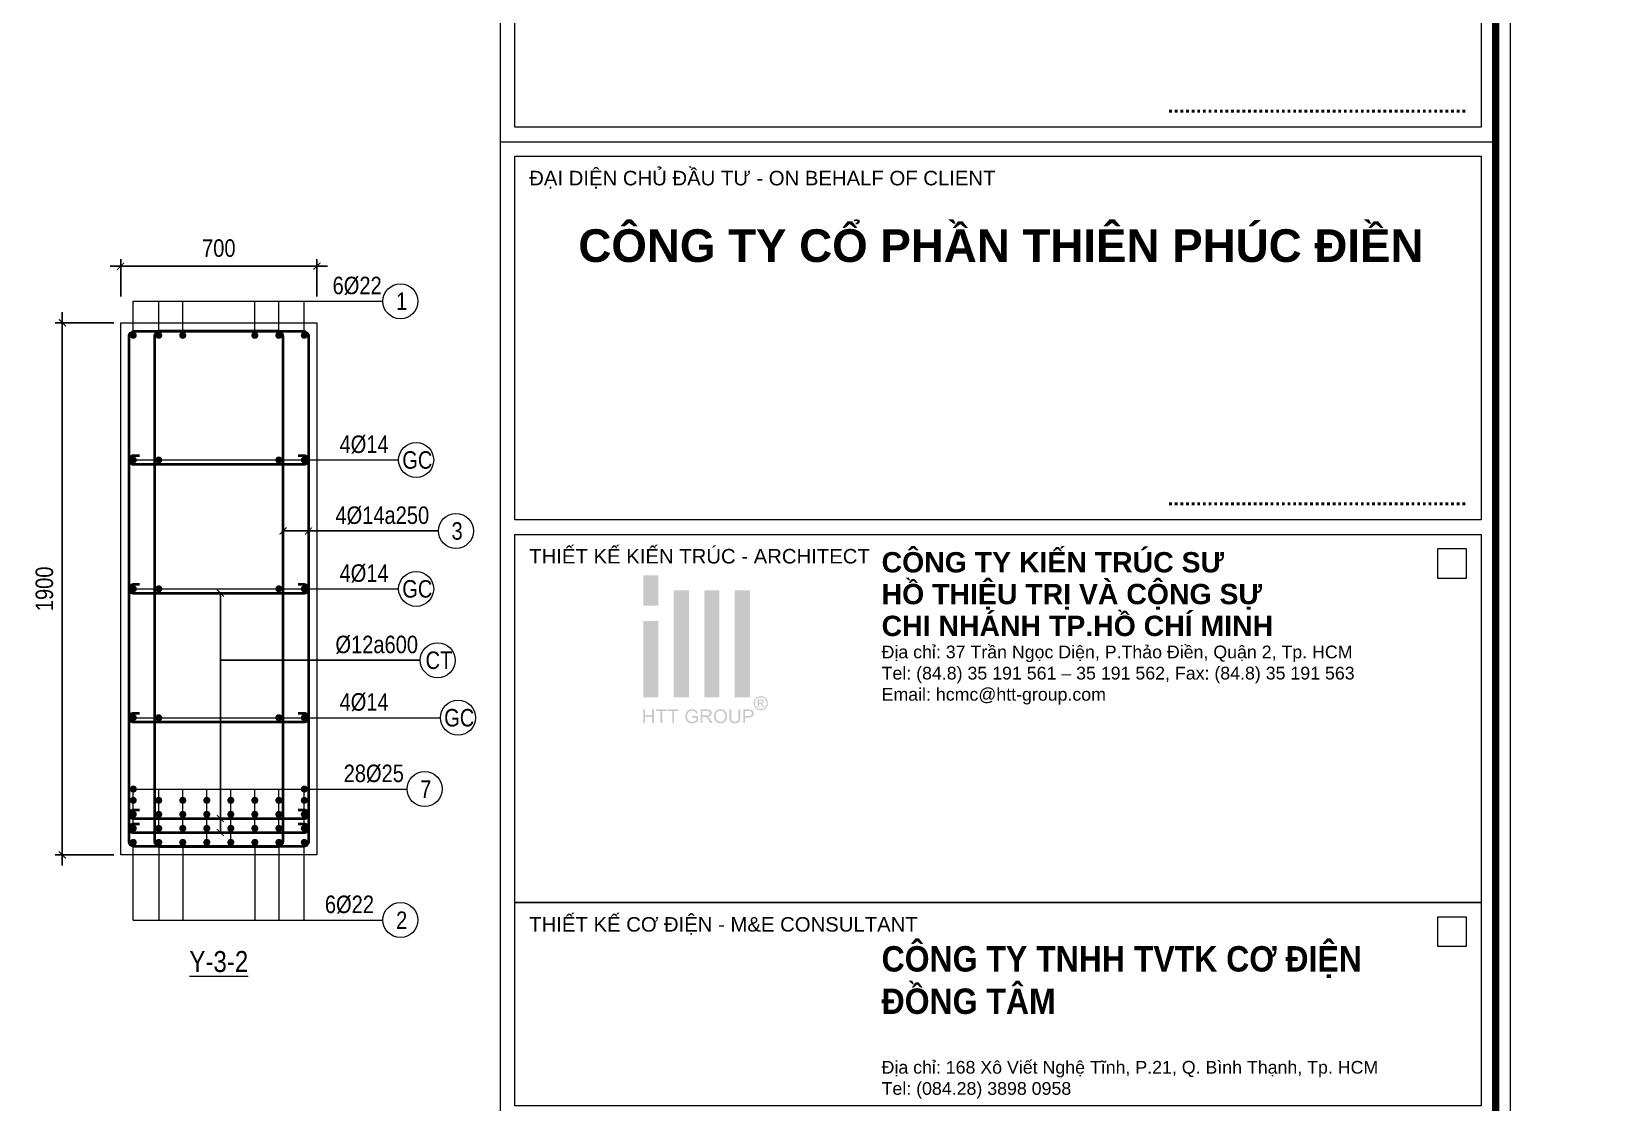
# Model space of a CAD drawing. Header units: millimetres. Extents: x 3014920 to 3563667, y -1638653 to -1356471.
# Drawn here: x 3056541 to 3062204, y -1613545 to -1609723 of the extents above; entities that cross this region are included whole.
import ezdxf
from ezdxf.enums import TextEntityAlignment as Align
from ezdxf.xclip import XClip

# ---------------------------------------------------------------- set-up
doc = ezdxf.new("R2010")
doc.units = ezdxf.units.MM
doc.header["$MEASUREMENT"] = 0
doc.header["$XCLIPFRAME"] = 0
doc.header["$PDMODE"] = 2
doc.linetypes.add('HIDDEN', pattern=[0.375, 0.25, -0.125])
doc.layers.get('0').update_dxf_attribs({"lineweight": 9})
doc.layers.get('Defpoints').update_dxf_attribs({"color": 10, "lineweight": 0})
for name, color, linetype, lineweight in [('CDAI', 21, 'Continuous', 40), ('CTHEP', 50, 'Continuous', 50), ('DBAO', 90, 'Continuous', 13), ('DGIONG', 130, 'Continuous', 13), ('DMo', 9, 'HIDDEN', 9), ('KTH', 154, 'Continuous', 9), ('Net khuat', 8, 'HIDDEN', 13), ('TEXT', 7, 'Continuous', 15)]:
    doc.layers.add(name, color=color, linetype=linetype, lineweight=lineweight)
doc.styles.add('CHG_XX_Khung ten$0$A1 BORDER$0$ARIAL', font='arial.ttf')
doc.styles.add('CHG_XX_Khung ten$0$A1 BORDER$0$Arial - Bold', font='arialbd.ttf', dxfattribs={"height": 2.5})
doc.styles.add('CHG_XX_Khung ten$0$A1 BORDER$0$Title Block DD$0$ARIAL', font='arial.ttf')
doc.styles.add('CHG_XX_Khung ten$0$A1 BORDER$0$Title Block DD$0$Arial - Bold', font='arialbd.ttf', dxfattribs={"height": 2.5})
doc.styles.add('Star-HelCon', font='VHELVCN_0.TTF')
doc.styles.add('TTP-HelCon', font='VHELVCN_0.TTF')
doc.dimstyles.new('TTP-25', dxfattribs={"dimscale": 25, "dimtxt": 2.5, "dimasz": 1, "dimexe": 1, "dimexo": 1, "dimgap": 0.09, "dimtad": 0, "dimdec": 4, "dimrnd": 1, "dimzin": 9, "dimdsep": 46, "dimtxsty": 'TTP-HelCon', "dimblk": 'ARCHTICK', "dimcen": 0.09, "dimdle": 1.5, "dimclrd": 256, "dimclre": 256, "dimclrt": 7, "dimadec": 0, "dimazin": 0, "dimtfac": 1, "dimtdec": 4, "dimtmove": 0, "dimatfit": 3, "dimldrblk": 'ARCHTICK', "dimfxl": 1, "dimtvp": 1, "dimtolj": 1, "dimtzin": 0, "dimarcsym": 0})

# ---------------------------------------------------------------- blocks, each defined once
blk = doc.blocks.new('_ArchTick')
at = {"color": 0, "linetype": 'ByBlock', "const_width": 0.15}
blk.add_lwpolyline([(-0.5, -0.5), (0.5, 0.5)], dxfattribs=at)
blk = doc.blocks.new('*D426')
at = {"layer": 'Defpoints', "color": 0, "transparency": 16777216}
for p in [(13775, -1600), (16025, -1600), (16025, -1901)]:
    blk.add_point(p, dxfattribs=at)
at = {"layer": 'KTH', "lineweight": -2, "transparency": 16777216}
for p, q in [((13775, -1625), (13775, -1926)), ((16025, -1625), (16025, -1926)), ((13737.5, -1901), (16062.5, -1901))]:
    blk.add_line(p, q, dxfattribs=at)
at = {"layer": 'KTH', "lineweight": -2, "transparency": 16777216, "xscale": 25, "yscale": 25, "zscale": 25, "rotation": 180}
blk.add_blockref('_ArchTick', (13775, -1901), dxfattribs=at)
at = {"layer": 'KTH', "lineweight": -2, "transparency": 16777216, "xscale": 25, "yscale": 25, "zscale": 25}
blk.add_blockref('_ArchTick', (16025, -1901), dxfattribs=at)
at = {"layer": 'KTH', "color": 7, "transparency": 16777216, "insert": (14900, -1837.2), "char_height": 62.5, "attachment_point": 5, "style": 'TTP-HelCon'}
blk.add_mtext('\\A1;2250', dxfattribs=at)
blk = doc.blocks.new('*D445')
at = {"layer": 'Defpoints', "color": 0, "transparency": 16777216}
for p in [(13775, -550), (15625, -550), (15625, -747.1)]:
    blk.add_point(p, dxfattribs=at)
at = {"layer": 'KTH', "lineweight": -2, "transparency": 16777216}
for p, q in [((13775, -575), (13775, -772.1)), ((15625, -575), (15625, -772.1)), ((13737.5, -747.1), (15662.5, -747.1))]:
    blk.add_line(p, q, dxfattribs=at)
at = {"layer": 'KTH', "lineweight": -2, "transparency": 16777216, "xscale": 25, "yscale": 25, "zscale": 25, "rotation": 180}
blk.add_blockref('_ArchTick', (13775, -747.1), dxfattribs=at)
at = {"layer": 'KTH', "lineweight": -2, "transparency": 16777216, "xscale": 25, "yscale": 25, "zscale": 25}
blk.add_blockref('_ArchTick', (15625, -747.1), dxfattribs=at)
at = {"layer": 'KTH', "color": 7, "transparency": 16777216, "insert": (14700, -677.2), "char_height": 62.5, "attachment_point": 5, "style": 'TTP-HelCon'}
blk.add_mtext('\\A1;6Þ14a250-3', dxfattribs=at)
blk = doc.blocks.new('*D449')
at = {"layer": 'Defpoints', "color": 0, "transparency": 16777216}
for p in [(14775, 574), (14775, 300), (16025, 300)]:
    blk.add_point(p, dxfattribs=at)
at = {"layer": 'KTH', "lineweight": -2, "transparency": 16777216}
for p, q in [((16062.5, 574), (14737.5, 574)), ((14775, 325), (14775, 599)), ((16025, 325), (16025, 599))]:
    blk.add_line(p, q, dxfattribs=at)
at = {"layer": 'KTH', "lineweight": -2, "transparency": 16777216, "xscale": 25, "yscale": 25, "zscale": 25, "rotation": 180}
blk.add_blockref('_ArchTick', (14775, 574), dxfattribs=at)
at = {"layer": 'KTH', "lineweight": -2, "transparency": 16777216, "xscale": 25, "yscale": 25, "zscale": 25}
blk.add_blockref('_ArchTick', (16025, 574), dxfattribs=at)
at = {"layer": 'KTH', "color": 7, "transparency": 16777216, "insert": (15400, 637.8), "char_height": 62.5, "attachment_point": 5, "style": 'TTP-HelCon'}
blk.add_mtext('\\A1;1250', dxfattribs=at)
blk = doc.blocks.new('*D459')
at = {"layer": 'Defpoints', "color": 0, "transparency": 16777216}
for p in [(8675, -1901), (18075, -1901), (8675, -2101)]:
    blk.add_point(p, dxfattribs=at)
at = {"layer": 'KTH', "lineweight": -2, "transparency": 16777216}
for p, q in [((8675, -1926), (8675, -2126)), ((18075, -1926), (18075, -2126)), ((18112.5, -2101), (8637.5, -2101))]:
    blk.add_line(p, q, dxfattribs=at)
at = {"layer": 'KTH', "lineweight": -2, "transparency": 16777216, "xscale": 25, "yscale": 25, "zscale": 25, "rotation": 180}
blk.add_blockref('_ArchTick', (8675, -2101), dxfattribs=at)
at = {"layer": 'KTH', "lineweight": -2, "transparency": 16777216, "xscale": 25, "yscale": 25, "zscale": 25}
blk.add_blockref('_ArchTick', (18075, -2101), dxfattribs=at)
at = {"layer": 'KTH', "color": 7, "transparency": 16777216, "insert": (13375, -2037.2), "char_height": 62.5, "attachment_point": 5, "style": 'TTP-HelCon'}
blk.add_mtext('\\A1;9400', dxfattribs=at)
blk = doc.blocks.new('*D2477')
at = {"layer": 'Defpoints', "color": 0, "transparency": 16777216}
for p in [(22799.9, -2220.4), (11649.9, -2440.3), (22799.9, -2721.4)]:
    blk.add_point(p, dxfattribs=at)
at = {"layer": 'KTH', "lineweight": -2, "transparency": 16777216}
for p, q in [((22799.9, -2245.4), (22799.9, -2746.4)), ((11649.9, -2465.3), (11649.9, -2746.4)), ((11612.4, -2721.4), (22837.4, -2721.4))]:
    blk.add_line(p, q, dxfattribs=at)
at = {"layer": 'KTH', "lineweight": -2, "transparency": 16777216, "xscale": 25, "yscale": 25, "zscale": 25, "rotation": 180}
blk.add_blockref('_ArchTick', (11649.9, -2721.4), dxfattribs=at)
at = {"layer": 'KTH', "lineweight": -2, "transparency": 16777216, "xscale": 25, "yscale": 25, "zscale": 25}
blk.add_blockref('_ArchTick', (22799.9, -2721.4), dxfattribs=at)
at = {"layer": 'KTH', "color": 7, "transparency": 16777216, "insert": (17224.9, -2657.6), "char_height": 62.5, "attachment_point": 5, "style": 'TTP-HelCon'}
blk.add_mtext('\\A1;11150', dxfattribs=at)
blk = doc.blocks.new('*D389')
at = {"layer": 'Defpoints', "color": 0, "ltscale": 500, "transparency": 16777216}
for p in [(3056857.9, -1610762.2), (3056649.7, -1612662.2), (3056857.9, -1612662.2)]:
    blk.add_point(p, dxfattribs=at)
at = {"layer": 'KTH', "lineweight": -2, "ltscale": 500, "transparency": 16777216}
for p, q in [((3056649.7, -1610724.7), (3056649.7, -1612699.7)), ((3056832.9, -1610762.2), (3056624.7, -1610762.2)), ((3056832.9, -1612662.2), (3056624.7, -1612662.2))]:
    blk.add_line(p, q, dxfattribs=at)
at = {"layer": 'KTH', "lineweight": -2, "ltscale": 500, "transparency": 16777216, "xscale": 25, "yscale": 25, "zscale": 25}
for p, rotation in [((3056649.7, -1610762.2), 90), ((3056649.7, -1612662.2), 270)]:
    blk.add_blockref('_ArchTick', p, dxfattribs=dict(at, rotation=rotation))
at = {"layer": 'KTH', "color": 7, "ltscale": 500, "transparency": 16777216, "insert": (3056585.9, -1611712.2), "char_height": 62.5, "attachment_point": 5, "rotation": 90, "style": 'TTP-HelCon'}
blk.add_mtext('\\A1;1900', dxfattribs=at)
blk = doc.blocks.new('*D390')
at = {"layer": 'Defpoints', "color": 0, "ltscale": 500, "transparency": 16777216}
for p in [(3056857.9, -1610560), (3056857.9, -1610693.2), (3057557.9, -1610693.2)]:
    blk.add_point(p, dxfattribs=at)
at = {"layer": 'KTH', "lineweight": -2, "ltscale": 500, "transparency": 16777216}
for p, q in [((3057595.4, -1610560), (3056820.4, -1610560)), ((3056857.9, -1610668.2), (3056857.9, -1610535)), ((3057557.9, -1610668.2), (3057557.9, -1610535))]:
    blk.add_line(p, q, dxfattribs=at)
at = {"layer": 'KTH', "lineweight": -2, "ltscale": 500, "transparency": 16777216, "xscale": 25, "yscale": 25, "zscale": 25, "rotation": 180}
blk.add_blockref('_ArchTick', (3056857.9, -1610560), dxfattribs=at)
at = {"layer": 'KTH', "lineweight": -2, "ltscale": 500, "transparency": 16777216, "xscale": 25, "yscale": 25, "zscale": 25}
blk.add_blockref('_ArchTick', (3057557.9, -1610560), dxfattribs=at)
at = {"layer": 'KTH', "color": 7, "ltscale": 500, "transparency": 16777216, "insert": (3057207.9, -1610496.2), "char_height": 62.5, "attachment_point": 5, "style": 'TTP-HelCon'}
blk.add_mtext('\\A1;700', dxfattribs=at)
blk = doc.blocks.new('CHG_XX_Khung ten$0$A1 BORDER$0$HTT-Logo')
at = {"true_color": 0x134fb3}
h = blk.add_hatch(color=154, dxfattribs=at)
h.paths.add_polyline_path([(3, 29.1), (0, 29.1), (0, 23.1), (3, 23.1)])
h.paths.add_polyline_path([(3, 20.1), (0, 20.1), (0, 5.1), (3, 5.1)])
h.paths.add_polyline_path([(9, 26.1), (6, 26.1), (6, 5.1), (9, 5.1)])
h.paths.add_polyline_path([(15, 26.1), (12, 26.1), (12, 5.1), (15, 5.1)])
h.paths.add_polyline_path([(21, 26.1), (18, 26.1), (18, 5.1), (21, 5.1)])
h.paths.add_polyline_path([(2.12, 2.7), (1.76, 2.7), (1.76, 1.59), (0.36, 1.59), (0.36, 2.7), (0, 2.7), (0, 0), (0.36, 0), (0.36, 1.27), (1.76, 1.27), (1.76, 0), (2.12, 0)])
h.paths.add_polyline_path([(4.65, 2.7), (2.51, 2.7), (2.51, 2.38), (3.4, 2.38), (3.4, 0), (3.76, 0), (3.76, 2.38), (4.65, 2.38)])
h.paths.add_polyline_path([(6.95, 2.7), (4.81, 2.7), (4.81, 2.38), (5.7, 2.38), (5.7, 0), (6.06, 0), (6.06, 2.38), (6.95, 2.38)])
h.paths.add_polyline_path([(8.64, 1.36), (8.64, 1.41), (8.66, 1.58), (8.69, 1.75), (8.75, 1.9), (8.81, 2.03), (8.92, 2.17), (9.05, 2.28), (9.2, 2.37), (9.29, 2.39), (9.45, 2.43), (9.65, 2.44), (9.84, 2.42), (10, 2.37), (10.14, 2.29), (10.26, 2.18), (10.34, 2.03), (10.41, 1.86), (10.73, 1.95), (10.68, 2.11), (10.61, 2.26), (10.53, 2.39), (10.45, 2.47), (10.31, 2.57), (10.16, 2.65), (10.13, 2.66), (9.97, 2.71), (9.8, 2.74), (9.63, 2.75), (9.55, 2.74), (9.38, 2.73), (9.21, 2.7), (9.06, 2.65), (8.91, 2.58), (8.88, 2.56), (8.75, 2.47), (8.63, 2.36), (8.53, 2.23), (8.44, 2.07), (8.41, 1.99), (8.35, 1.84), (8.31, 1.68), (8.28, 1.51), (8.27, 1.34), (8.28, 1.26), (8.29, 1.09), (8.32, 0.92), (8.38, 0.77), (8.44, 0.62), (8.46, 0.58), (8.55, 0.44), (8.66, 0.32), (8.79, 0.21), (8.93, 0.12), (9, 0.09), (9.15, 0.03), (9.31, -0.01), (9.48, -0.04), (9.65, -0.05), (9.73, -0.04), (9.9, -0.03), (10.07, 0.01), (10.23, 0.06), (10.34, 0.11), (10.48, 0.18), (10.63, 0.27), (10.77, 0.38), (10.77, 1.38), (9.63, 1.38), (9.63, 1.06), (10.42, 1.06), (10.42, 0.56), (10.39, 0.53), (10.26, 0.45), (10.09, 0.37), (9.96, 0.32), (9.8, 0.29), (9.63, 0.28), (9.62, 0.28), (9.45, 0.29), (9.28, 0.33), (9.12, 0.4), (8.97, 0.49), (8.86, 0.61), (8.77, 0.75), (8.73, 0.85), (8.68, 1), (8.65, 1.17)])
h.paths.add_polyline_path([(13.16, 1.39), (13.28, 1.48), (13.3, 1.51), (13.39, 1.64), (13.44, 1.79), (13.46, 1.96), (13.46, 2.06), (13.42, 2.22), (13.35, 2.37), (13.31, 2.43), (13.19, 2.55), (13.05, 2.63), (13.01, 2.64), (12.87, 2.67), (12.7, 2.69), (12.5, 2.7), (11.3, 2.7), (11.3, 0), (11.66, 0), (11.66, 1.2), (12.07, 1.2), (12.11, 1.2), (12.28, 1.19), (12.44, 1.11), (12.49, 1.07), (12.62, 0.93), (12.67, 0.86), (12.77, 0.73), (12.88, 0.56), (13.23, 0), (13.68, 0), (13.21, 0.73), (13.13, 0.85), (13.03, 0.98), (12.92, 1.09), (12.86, 1.14), (12.7, 1.23), (12.86, 1.26), (13.03, 1.31)])
h.paths.add_polyline_path([(11.66, 1.51), (11.66, 2.4), (12.51, 2.4), (12.67, 2.39), (12.83, 2.35), (12.97, 2.27), (13.06, 2.13), (13.09, 1.96), (13.08, 1.87), (13.02, 1.72), (12.96, 1.64), (12.8, 1.55), (12.62, 1.52), (12.43, 1.51)], flags=16)
h.paths.add_polyline_path([(16.49, 1.43), (16.48, 1.6), (16.44, 1.77), (16.4, 1.92), (16.34, 2.07), (16.33, 2.09), (16.24, 2.23), (16.14, 2.36), (16.02, 2.47), (15.88, 2.57), (15.85, 2.59), (15.7, 2.66), (15.54, 2.71), (15.38, 2.74), (15.2, 2.75), (15.15, 2.75), (14.98, 2.73), (14.82, 2.7), (14.66, 2.64), (14.52, 2.57), (14.39, 2.48), (14.27, 2.37), (14.18, 2.26), (14.1, 2.14), (14.03, 2), (13.98, 1.84), (13.94, 1.68), (13.92, 1.5), (13.91, 1.31), (13.91, 1.29), (13.92, 1.12), (13.95, 0.96), (14, 0.8), (14.07, 0.64), (14.07, 0.62), (14.16, 0.48), (14.26, 0.35), (14.38, 0.23), (14.52, 0.14), (14.56, 0.12), (14.71, 0.04), (14.86, -0.01), (15.03, -0.04), (15.2, -0.05), (15.21, -0.05), (15.38, -0.03), (15.55, 0), (15.7, 0.05), (15.86, 0.12), (15.87, 0.13), (16.01, 0.22), (16.13, 0.33), (16.24, 0.46), (16.33, 0.61), (16.36, 0.69), (16.42, 0.84), (16.46, 1), (16.48, 1.17), (16.49, 1.35)])
h.paths.add_polyline_path([(14.28, 1.45), (14.3, 1.64), (14.34, 1.81), (14.4, 1.95), (14.47, 2.08), (14.57, 2.2), (14.73, 2.32), (14.88, 2.38), (15.04, 2.43), (15.21, 2.44), (15.38, 2.42), (15.54, 2.38), (15.69, 2.31), (15.82, 2.2), (15.93, 2.07), (16.01, 1.93), (16.04, 1.85), (16.09, 1.7), (16.12, 1.53), (16.12, 1.32), (16.11, 1.12), (16.08, 0.95), (16.03, 0.79), (15.96, 0.66), (15.86, 0.54), (15.8, 0.48), (15.67, 0.38), (15.53, 0.32), (15.37, 0.27), (15.2, 0.26), (15.12, 0.26), (14.95, 0.29), (14.8, 0.35), (14.67, 0.43), (14.54, 0.54), (14.45, 0.66), (14.37, 0.8), (14.32, 0.95), (14.29, 1.12), (14.28, 1.31)], flags=16)
h.paths.add_polyline_path([(17.31, 2.7), (16.96, 2.7), (16.96, 1.12), (16.96, 0.93), (16.98, 0.75), (17.02, 0.6), (17.06, 0.46), (17.07, 0.44), (17.15, 0.3), (17.27, 0.18), (17.4, 0.08), (17.51, 0.03), (17.67, -0.01), (17.84, -0.04), (18.02, -0.05), (18.2, -0.04), (18.37, -0.01), (18.52, 0.04), (18.66, 0.1), (18.68, 0.12), (18.81, 0.22), (18.91, 0.35), (18.99, 0.49), (19.02, 0.61), (19.06, 0.76), (19.07, 0.94), (19.08, 1.14), (19.08, 2.7), (18.72, 2.7), (18.72, 1.14), (18.72, 1.06), (18.71, 0.86), (18.68, 0.69), (18.62, 0.55), (18.55, 0.45), (18.49, 0.4), (18.36, 0.33), (18.19, 0.29), (17.99, 0.28), (17.92, 0.28), (17.75, 0.31), (17.6, 0.37), (17.46, 0.48), (17.38, 0.63), (17.34, 0.77), (17.32, 0.94), (17.31, 1.14)])
h.paths.add_polyline_path([(21.42, 1.25), (21.52, 1.34), (21.6, 1.45), (21.67, 1.59), (21.72, 1.75), (21.73, 1.92), (21.73, 1.97), (21.71, 2.13), (21.65, 2.29), (21.56, 2.44), (21.44, 2.55), (21.42, 2.56), (21.27, 2.63), (21.1, 2.67), (21.05, 2.68), (20.89, 2.7), (20.69, 2.7), (19.67, 2.7), (19.67, 0), (20.03, 0), (20.03, 1.1), (20.72, 1.1), (20.76, 1.1), (20.96, 1.11), (21.14, 1.14), (21.29, 1.19)])
h.paths.add_polyline_path([(20.03, 1.42), (20.03, 2.38), (20.72, 2.38), (20.93, 2.37), (21.06, 2.36), (21.16, 2.31), (21.28, 2.2), (21.34, 2.08), (21.37, 1.91), (21.36, 1.82), (21.31, 1.67), (21.22, 1.54), (21.09, 1.47), (20.93, 1.43), (20.73, 1.42)], flags=16)
h.paths.add_polyline_path([(23.87, 2.76), (24.01, 2.85), (24.13, 2.96), (24.24, 3.09), (24.33, 3.24), (24.35, 3.28), (24.42, 3.44), (24.47, 3.6), (24.5, 3.76), (24.51, 3.93), (24.51, 3.98), (24.49, 4.15), (24.46, 4.31), (24.4, 4.47), (24.33, 4.62), (24.29, 4.69), (24.19, 4.82), (24.08, 4.94), (23.95, 5.05), (23.81, 5.14), (23.77, 5.16), (23.61, 5.23), (23.45, 5.28), (23.29, 5.31), (23.12, 5.32), (23.08, 5.31), (22.92, 5.3), (22.76, 5.27), (22.6, 5.21), (22.44, 5.14), (22.38, 5.1), (22.24, 5.01), (22.12, 4.89), (22.01, 4.77), (21.92, 4.62), (21.89, 4.57), (21.82, 4.41), (21.77, 4.25), (21.74, 4.09), (21.73, 3.93), (21.73, 3.87), (21.75, 3.71), (21.79, 3.55), (21.84, 3.39), (21.92, 3.24), (21.95, 3.18), (22.05, 3.04), (22.16, 2.92), (22.29, 2.81), (22.43, 2.72), (22.48, 2.7), (22.64, 2.63), (22.79, 2.58), (22.96, 2.55), (23.12, 2.54), (23.18, 2.54), (23.34, 2.55), (23.5, 2.59), (23.66, 2.65), (23.82, 2.72)])
h.paths.add_polyline_path([(22.55, 2.92), (22.45, 2.98), (22.32, 3.09), (22.21, 3.21), (22.12, 3.35), (22.07, 3.44), (22.01, 3.6), (21.98, 3.76), (21.96, 3.93), (21.97, 4.03), (22, 4.19), (22.05, 4.35), (22.12, 4.51), (22.18, 4.61), (22.29, 4.73), (22.41, 4.85), (22.56, 4.94), (22.64, 4.98), (22.8, 5.04), (22.96, 5.07), (23.12, 5.09), (23.21, 5.08), (23.37, 5.06), (23.53, 5.01), (23.69, 4.94), (23.79, 4.88), (23.92, 4.77), (24.03, 4.65), (24.13, 4.51), (24.17, 4.41), (24.23, 4.25), (24.27, 4.09), (24.28, 3.93), (24.28, 3.83), (24.25, 3.67), (24.2, 3.51), (24.13, 3.35), (24.07, 3.25), (23.96, 3.13), (23.84, 3.01), (23.7, 2.92), (23.61, 2.87), (23.45, 2.81), (23.29, 2.78), (23.12, 2.77), (23.02, 2.77), (22.86, 2.8), (22.7, 2.85)], flags=16)
h.paths.add_polyline_path([(22.51, 3.16), (22.51, 4.65), (23.03, 4.65), (23.23, 4.64), (23.4, 4.62), (23.55, 4.52), (23.6, 4.47), (23.66, 4.31), (23.67, 4.25), (23.64, 4.09), (23.55, 3.96), (23.42, 3.87), (23.24, 3.82), (23.37, 3.75), (23.46, 3.64), (23.57, 3.47), (23.77, 3.16), (23.47, 3.16), (23.34, 3.39), (23.23, 3.58), (23.14, 3.7), (23.09, 3.74), (22.94, 3.79), (22.9, 3.79), (22.76, 3.79), (22.76, 3.16)], flags=0)
h.paths.add_polyline_path([(22.76, 4), (22.76, 4.45), (23.03, 4.45), (23.13, 4.45), (23.27, 4.42), (23.37, 4.35), (23.41, 4.21), (23.33, 4.06), (23.24, 4.02), (23.05, 4)], flags=0)
blk = doc.blocks.new('CHG_XX_Khung ten')
for p, q in [((687, 577), (687, 17)), ((687, 422.69), (824, 422.69))]:
    blk.add_line(p, q)
for points in [[(15, 579), (826, 579), (826, 15), (15, 15)], [(816, 362.62), (820, 362.62), (820, 366.62), (816, 366.62)], [(816, 311.93), (820, 311.93), (820, 315.93), (816, 315.93)]]:
    blk.add_lwpolyline(points, close=True)
at = {"color": 4, "linetype": 'Continuous', "const_width": 1}
blk.add_lwpolyline([(17, 577), (824, 577), (824, 17), (17, 17)], close=True, dxfattribs=at)
at = {"linetype": 'Continuous'}
for points in [[(689, 471), (822, 471), (822, 424.69), (689, 424.69)], [(689, 368.62), (822, 368.62), (822, 317.93), (689, 317.93)], [(689, 317.93), (822, 317.93), (822, 289.93), (689, 289.93)]]:
    blk.add_lwpolyline(points, close=True, dxfattribs=at)
at = {"xscale": 0.7, "yscale": 0.7, "zscale": 0.7}
blk.add_blockref('CHG_XX_Khung ten$0$A1 BORDER$0$HTT-Logo', (706.68, 342.64), dxfattribs=at)
at = {"style": 'CHG_XX_Khung ten$0$A1 BORDER$0$Title Block DD$0$Arial - Bold'}
for p in [(820, 427.69), (820, 373.62)]:
    blk.add_text('.....................................................', height=2, dxfattribs=at).set_placement(p, align=Align.MIDDLE_RIGHT)
for s, style, p in [('ĐẠI DIỆN CHỦ ĐẦU TƯ - ON BEHALF OF CLIENT ', 'CHG_XX_Khung ten$0$A1 BORDER$0$Title Block DD$0$ARIAL', (691, 417.69)), ('THIẾT KẾ KIẾN TRÚC - ARCHITECT', 'CHG_XX_Khung ten$0$A1 BORDER$0$ARIAL', (691, 365.62)), ('THIẾT KẾ CƠ ĐIỆN - M&E CONSULTANT', 'CHG_XX_Khung ten$0$A1 BORDER$0$ARIAL', (691, 314.93))]:
    blk.add_text(s, height=2, dxfattribs=dict(style=style)).set_placement(p, align=Align.MIDDLE_LEFT)
at = {"ltscale": 10, "insert": (739.49, 366.19), "char_height": 2.8, "width": 76.248, "attachment_point": 1, "line_spacing_factor": 0.938532, "style": 'CHG_XX_Khung ten$0$A1 BORDER$0$Arial - Bold'}
blk.add_mtext('CÔNG TY KIẾN TRÚC SƯ\\PHỒ THIỆU TRỊ VÀ CỘNG SỰ\\PCHI NHÁNH TP.HỒ CHÍ MINH', dxfattribs=at)
at = {"ltscale": 10}
for s, insert, char_height, width, attachment_point, style in [('Địa chỉ: 37 Trần Ngọc Diện, P.Thảo Điền, Quận 2, Tp. HCM\\PTel: (84.8) 35 191 561 – 35 191 562, Fax: (84.8) 35 191 563\\PEmail: hcmc@htt-group.com', (739.49, 345.2), 1.75, 83.001, 7, 'CHG_XX_Khung ten$0$A1 BORDER$0$ARIAL'), ('{\\W0.9;CÔNG TY TNHH TVTK CƠ ĐIỆN \\PĐỒNG TÂM}', (739.49, 311.93), 3.5, 76.248, 1, 'CHG_XX_Khung ten$0$A1 BORDER$0$Arial - Bold'), ('\\pt8.75;Địa chỉ: 168 Xô Viết Nghệ Tĩnh, P.21, Q. Bình Thạnh, Tp. HCM \\P\\ptz;Tel: (084.28) 3898 0958', (739.49, 290.93), 1.75, 83.001, 7, 'CHG_XX_Khung ten$0$A1 BORDER$0$ARIAL')]:
    blk.add_mtext(s, dxfattribs=dict(at, insert=insert, char_height=char_height, width=width, attachment_point=attachment_point, style=style))
at = {"ltscale": 10, "insert": (755.91, 410.64), "char_height": 4.5, "width": 121.2929, "attachment_point": 2, "style": 'CHG_XX_Khung ten$0$A1 BORDER$0$Title Block DD$0$Arial - Bold', "bg_fill": 2}
blk.add_mtext('CÔNG TY CỔ PHẦN THIÊN PHÚC ĐIỀN', dxfattribs=at)
at = {"linetype": 'Continuous'}
blk.add_lwpolyline([(689, 420.69), (822, 420.69), (822, 370.62), (689, 370.62)], close=True, dxfattribs=at)
blk = doc.blocks.new('2Y-5')
at = {"layer": 'CTHEP'}
blk.add_line((55785, -500), (100, -500), dxfattribs=at)
for points in [[(25, -230), (25, -30), (55895, -30), (55895, -230)], [(25, -370), (25, -970), (55895, -970), (55895, -370)], [(13774.99999, -930), (18275.00001, -930)]]:
    blk.add_lwpolyline(points, dxfattribs=at)
at = {"layer": 'DBAO', "linetype": 'Continuous'}
blk.add_line((10074.99251, 0), (15800.00001, 0), dxfattribs=at)
at = {"layer": 'DBAO', "linetype": 'Continuous', "flags": 128}
blk.add_lwpolyline([(15675, -1000), (10200, -1000)], dxfattribs=at)
at = {"layer": 'Net khuat', "ltscale": 250}
blk.add_line((10200.00001, -550), (15675, -550), dxfattribs=at)
at = {"layer": 'KTH'}
for base, p1, p2, picture, middle in [((14775.0078167473, 574.0046080439), (16025.0115674208, 299.9999999991), (14775.0078167473, 300.0000000005), '*D449', (15400.009692084, 637.8379413773)), ((16025, -1901.04426), (13775.00033, -1600), (16025, -1600), '*D426', (14900.00017, -1837.21093)), ((8674.99999, -2101), (18074.99999, -1901.04426), (8674.99999, -1901.04426), '*D459', (13374.99999, -2037.16667))]:
    dim = blk.add_linear_dim(base=base, p1=p1, p2=p2, dimstyle='TTP-25', override={"dimtmove": 1}, dxfattribs=at)
    dim.commit()
    dim.dimension.update_dxf_attribs({"geometry": picture, "text_midpoint": middle})
dim = blk.add_linear_dim(base=(15624.99999, -747.13667), p1=(13775.00748, -550), p2=(15624.99999, -550), text='6Þ14a250-3', dimstyle='TTP-25', override={"dimtmove": 1}, dxfattribs=at)
dim.commit()
dim.dimension.update_dxf_attribs({"geometry": '*D445', "text_midpoint": (14700.00374, -677.22)})
blk = doc.blocks.new('2Y-3')
at = {"layer": 'KTH'}
dim = blk.add_linear_dim(base=(22799.90511, -2721.4235), p1=(11649.90511, -2440.2723), p2=(22799.90511, -2220.4235), angle=180, dimstyle='TTP-25', override={"dimtmove": 1}, dxfattribs=at)
dim.commit()
dim.dimension.update_dxf_attribs({"geometry": '*D2477', "text_midpoint": (17224.90511, -2657.59017)})

msp = doc.modelspace()

# ---------------------------------------------------------------- linework, layer by layer
at = {"layer": 'CDAI'}
for points in [[(3056906.68788, -1610792.23449), (3057509.18788, -1610792.23449, -0.4142135624), (3057527.93788, -1610810.98449), (3057527.93788, -1612613.4845, -0.4142135624), (3057509.18788, -1612632.2345), (3056906.68788, -1612632.2345, -0.4142135624), (3056887.93788, -1612613.4845), (3056887.93788, -1610810.98449, -0.4142135624)], [(3057418.4736, -1610792.23449), (3056997.40217, -1610792.2345, 0.4142135624), (3056978.65217, -1610810.9845), (3056978.65217, -1612613.4845, 0.4142135624), (3056997.40217, -1612632.2345), (3057418.4736, -1612632.2345, 0.4142135624), (3057437.2236, -1612613.4845), (3057437.2236, -1610810.98449, 0.4142135624)]]:
    msp.add_lwpolyline(points, format="xyb", close=True, dxfattribs=at)
for points in [[(3056924.85788, -1611237.23449), (3056902.93788, -1611237.23449, 0.4142135624), (3056887.93788, -1611252.23449, 0.4142135624), (3056902.93788, -1611267.23449), (3057512.93788, -1611267.23449, 0.4142135624), (3057527.93788, -1611252.23449, 0.4142135624), (3057512.93788, -1611237.23449), (3057491.01789, -1611237.23449)], [(3056924.85788, -1611697.23449), (3056902.93788, -1611697.23449, 0.4142135624), (3056887.93788, -1611712.23449, 0.4142135624), (3056902.93788, -1611727.23449), (3057512.93788, -1611727.23449, 0.4142135624), (3057527.93788, -1611712.23449, 0.4142135624), (3057512.93788, -1611697.23449), (3057491.01789, -1611697.23449)], [(3056924.85788, -1612157.23449), (3056902.93788, -1612157.23449, 0.4142135624), (3056887.93788, -1612172.23449, 0.4142135624), (3056902.93788, -1612187.23449), (3057512.93788, -1612187.23449, 0.4142135624), (3057527.93788, -1612172.23449, 0.4142135624), (3057512.93788, -1612157.23449), (3057491.01789, -1612157.23449)], [(3056924.85788, -1612502.2345), (3056902.93788, -1612502.2345, 0.4142135624), (3056887.93788, -1612517.2345, 0.4142135624), (3056902.93788, -1612532.2345), (3057512.93788, -1612532.2345, 0.4142135624), (3057527.93788, -1612517.2345, 0.4142135624), (3057512.93788, -1612502.2345), (3057491.01789, -1612502.2345)], [(3056924.85788, -1612552.2345), (3056902.93788, -1612552.2345, 0.4142135624), (3056887.93788, -1612567.2345, 0.4142135624), (3056902.93788, -1612582.2345), (3057512.93788, -1612582.2345, 0.4142135624), (3057527.93788, -1612567.2345, 0.4142135624), (3057512.93788, -1612552.2345), (3057491.01789, -1612552.2345)]]:
    msp.add_lwpolyline(points, format="xyb", dxfattribs=at)
at = {"layer": 'CTHEP', "const_width": 12.5}
for points in [[(3056896.68788, -1610807.23449, 1), (3056909.18788, -1610807.23449, 1)], [(3056987.40217, -1610807.2345, -1), (3056999.90217, -1610807.2345, -1)], [(3057073.11646, -1610807.2345, -1), (3057085.61646, -1610807.2345, -1)], [(3057342.75931, -1610807.2345, 1), (3057330.25931, -1610807.2345, 1)], [(3057428.4736, -1610807.2345, 1), (3057415.9736, -1610807.2345, 1)], [(3057506.68788, -1610807.23449, 1), (3057519.18788, -1610807.23449, 1)], [(3056896.68788, -1611252.23449, 1), (3056909.18788, -1611252.23449, 1)], [(3056987.40217, -1611252.23449, 1), (3056999.90217, -1611252.23449, 1)], [(3057415.9736, -1611252.23449, 1), (3057428.4736, -1611252.23449, 1)], [(3057506.68788, -1611252.23449, 1), (3057519.18788, -1611252.23449, 1)], [(3056896.68788, -1611712.23449, 1), (3056909.18788, -1611712.23449, 1)], [(3056987.40217, -1611712.2345, 1), (3056999.90217, -1611712.2345, 1)], [(3057415.9736, -1611712.2345, 1), (3057428.4736, -1611712.2345, 1)], [(3057506.68788, -1611712.23449, 1), (3057519.18788, -1611712.23449, 1)], [(3056896.68788, -1612172.23449, 1), (3056909.18788, -1612172.23449, 1)], [(3056987.40217, -1612172.23449, 1), (3056999.90217, -1612172.23449, 1)], [(3057415.9736, -1612172.23449, 1), (3057428.4736, -1612172.23449, 1)], [(3057506.68788, -1612172.23449, 1), (3057519.18788, -1612172.23449, 1)], [(3056896.68788, -1612427.0885, -1), (3056909.18788, -1612427.0885, -1)], [(3056896.68788, -1612467.2345, -1), (3056909.18788, -1612467.2345, -1)], [(3056987.40217, -1612467.2345, 1), (3056999.90217, -1612467.2345, 1)], [(3057073.11646, -1612467.2345, 1), (3057085.61646, -1612467.2345, 1)], [(3057158.83074, -1612467.2345, 1), (3057171.33074, -1612467.2345, 1)], [(3057257.04503, -1612467.2345, -1), (3057244.54503, -1612467.2345, -1)], [(3057342.75931, -1612467.2345, -1), (3057330.25931, -1612467.2345, -1)], [(3057428.4736, -1612467.2345, -1), (3057415.9736, -1612467.2345, -1)], [(3057506.68788, -1612427.0885, -1), (3057519.18788, -1612427.0885, -1)], [(3057506.68788, -1612467.2345, -1), (3057519.18788, -1612467.2345, -1)], [(3056896.68788, -1612517.2345, -1), (3056909.18788, -1612517.2345, -1)], [(3056987.40217, -1612517.2345, 1), (3056999.90217, -1612517.2345, 1)], [(3057073.11646, -1612517.2345, 1), (3057085.61646, -1612517.2345, 1)], [(3057158.83074, -1612517.2345, 1), (3057171.33074, -1612517.2345, 1)], [(3057257.04503, -1612517.2345, -1), (3057244.54503, -1612517.2345, -1)], [(3057342.75931, -1612517.2345, -1), (3057330.25931, -1612517.2345, -1)], [(3057428.4736, -1612517.2345, -1), (3057415.9736, -1612517.2345, -1)], [(3057506.68788, -1612517.2345, -1), (3057519.18788, -1612517.2345, -1)], [(3056896.68788, -1612567.2345, -1), (3056909.18788, -1612567.2345, -1)], [(3056987.40217, -1612567.2345, 1), (3056999.90217, -1612567.2345, 1)], [(3057073.11646, -1612567.2345, 1), (3057085.61646, -1612567.2345, 1)], [(3057158.83074, -1612567.2345, 1), (3057171.33074, -1612567.2345, 1)], [(3057257.04503, -1612567.2345, -1), (3057244.54503, -1612567.2345, -1)], [(3057342.75931, -1612567.2345, -1), (3057330.25931, -1612567.2345, -1)], [(3057428.4736, -1612567.2345, -1), (3057415.9736, -1612567.2345, -1)], [(3057506.68788, -1612567.2345, -1), (3057519.18788, -1612567.2345, -1)], [(3056896.68788, -1612617.2345, 1), (3056909.18788, -1612617.2345, 1)], [(3056987.40217, -1612617.2345, 1), (3056999.90217, -1612617.2345, 1)], [(3057073.11646, -1612617.2345, 1), (3057085.61646, -1612617.2345, 1)], [(3057158.83074, -1612617.2345, 1), (3057171.33074, -1612617.2345, 1)], [(3057257.04503, -1612617.2345, -1), (3057244.54503, -1612617.2345, -1)], [(3057342.75931, -1612617.2345, -1), (3057330.25931, -1612617.2345, -1)], [(3057428.4736, -1612617.2345, -1), (3057415.9736, -1612617.2345, -1)], [(3057506.68788, -1612617.2345, 1), (3057519.18788, -1612617.2345, 1)]]:
    msp.add_lwpolyline(points, format="xyb", close=True, dxfattribs=at)
at = {"layer": 'DBAO', "flags": 128}
for points in [[(3056857.93788, -1610762.2345), (3057557.93788, -1610762.2345)], [(3057557.93788, -1610762.2345), (3057557.93788, -1612662.2345), (3056857.93788, -1612662.2345), (3056857.93788, -1610762.2345)]]:
    msp.add_lwpolyline(points, dxfattribs=at)
at = {"layer": 'DGIONG'}
for p, q in [((3056902.93788, -1610807.23449), (3056902.93788, -1610685.4845)), ((3056902.93788, -1610685.4845), (3057793.53439, -1610685.4845)), ((3056993.65217, -1610807.2345), (3056993.65217, -1610685.4845)), ((3057079.36646, -1610807.2345), (3057079.36646, -1610685.4845)), ((3057336.50931, -1610807.2345), (3057336.50931, -1610685.4845)), ((3057422.2236, -1610807.2345), (3057422.2236, -1610685.4845)), ((3057512.93788, -1610807.23449), (3057512.93788, -1610685.4845)), ((3056902.93788, -1611252.23449), (3057849.49895, -1611252.23449)), ((3056902.93788, -1611712.2345), (3057849.49895, -1611712.2345)), ((3056902.93788, -1612172.23449), (3057998.98928, -1612172.23449)), ((3056902.93788, -1612427.0885), (3057879.68927, -1612427.0885)), ((3056902.93788, -1612567.2345), (3056902.93788, -1612427.0885)), ((3056993.65217, -1612567.2345), (3056993.65217, -1612427.0885)), ((3057079.98712, -1612567.2345), (3057079.98712, -1612427.0885)), ((3057165.08074, -1612617.2345), (3057164.66112, -1612427.0885)), ((3057251.15224, -1612617.2345), (3057250.73262, -1612427.0885)), ((3057336.50931, -1612567.2345), (3057336.50931, -1612427.0885)), ((3057422.2236, -1612567.2345), (3057422.2236, -1612427.0885)), ((3057512.93788, -1612567.2345), (3057512.93788, -1612427.0885)), ((3057079.36646, -1612567.2345), (3057079.36646, -1612522.23449)), ((3056902.93788, -1612894.63632), (3056902.93788, -1612617.2345)), ((3056993.65217, -1612617.2345), (3056993.65217, -1612894.63632)), ((3057079.36646, -1612617.2345), (3057079.36646, -1612894.63632)), ((3057336.50931, -1612617.2345), (3057336.50931, -1612894.63632)), ((3057422.2236, -1612617.2345), (3057422.2236, -1612894.63632)), ((3057512.93788, -1612894.63632), (3057512.93788, -1612617.2345)), ((3056902.93788, -1612894.63632), (3057793.53439, -1612894.63632))]:
    msp.add_line(p, q, dxfattribs=at)
for centre in [(3057856.03439, -1610685.4845), (3057911.99895, -1611252.23449), (3058053.86472, -1611505.54645), (3057911.99895, -1611712.2345), (3057989.10184, -1611966.98405), (3058061.48928, -1612172.23449), (3057942.18927, -1612427.0885), (3057856.03439, -1612894.63632)]:
    msp.add_circle(centre, 62.5, dxfattribs=at)

# ---------------------------------------------------------------- block references
ref = msp.add_blockref('2Y-3', (3041686.43738, -1607098.25265))
XClip(ref).set_block_clipping_path([(-844.3451754767, -3376.8183166392), (14541.3441240652, 809.3469765978)])
at = {"layer": 'DMo'}
ref = msp.add_blockref('2Y-5', (3047365.76685, -1610479.88858), dxfattribs=at)
XClip(ref).set_block_clipping_path([(15564.3966577621, -2756.8021740001), (32506.7499601212, 706.072046997)])

# ---------------------------------------------------------------- texts
at = {"layer": 'TEXT', "style": 'TTP-HelCon'}
for s, p in [('6Þ22', (3057613.89622, -1610660.4845)), ('4Þ14', (3057638.66368, -1611227.23449)), ('4Þ14a250', (3057624.01642, -1611480.54645)), ('4Þ14', (3057638.66368, -1611687.2345)), ('Þ12a600', (3057624.01642, -1611941.98405)), ('4Þ14', (3057638.66368, -1612147.23449)), ('28Þ25', (3057653.31, -1612402.0885)), ('6Þ22', (3057586.39622, -1612869.63632))]:
    msp.add_text(s, height=62.5, dxfattribs=at).set_placement(p)
at = {"layer": 'TEXT', "style": 'Star-HelCon'}
for s, p in [('1', (3057860.20106, -1610685.4845)), ('GC', (3057916.16562, -1611252.23449)), ('3', (3058058.03139, -1611505.54645)), ('GC', (3057916.16562, -1611712.2345)), ('CT', (3057993.26851, -1611966.98405)), ('GC', (3058065.65594, -1612172.23449)), ('7', (3057946.35593, -1612427.0885)), ('2', (3057860.20106, -1612894.63632))]:
    msp.add_text(s, height=62.5, dxfattribs=at).set_placement(p, align=Align.MIDDLE)
at = {"layer": 'TEXT', "style": 'TTP-HelCon'}
msp.add_text('%%UY-3-2', height=75, dxfattribs=at).set_placement((3057207.93788, -1613080.22248), align=Align.CENTER)

# ---------------------------------------------------------------- dimensions: what is measured, and where the dimension line sits
at = {"layer": 'KTH', "ltscale": 500}
dim = msp.add_linear_dim(base=(3056857.93788, -1610559.9845), p1=(3057557.93788, -1610693.22255), p2=(3056857.93788, -1610693.22255), dimstyle='TTP-25', dxfattribs=at)
dim.commit()
dim.dimension.update_dxf_attribs({"geometry": '*D390', "text_midpoint": (3057207.93788, -1610496.15116)})
dim = msp.add_linear_dim(base=(3056649.70024, -1612662.2345), p1=(3056857.93788, -1610762.2345), p2=(3056857.93788, -1612662.2345), angle=90, dimstyle='TTP-25', dxfattribs=at)
dim.commit()
dim.dimension.update_dxf_attribs({"geometry": '*D389', "text_midpoint": (3056585.86691, -1611712.2345)})

# ---------------------------------------------------------------- leaders
at = {"layer": 'DGIONG'}
for points in [[(3057437.2236, -1611505.54645), (3057991.36472, -1611505.54645)], [(3057527.93788, -1611505.54645), (3057991.36472, -1611505.54645)], [(3057213.58206, -1611727.2345), (3057213.58206, -1611966.98405), (3057926.60184, -1611966.98405)], [(3057213.58206, -1612582.2345), (3057213.58206, -1611966.98405), (3057926.60184, -1611966.98405)], [(3057213.58206, -1612532.2345), (3057213.58206, -1611966.98405), (3057926.60184, -1611966.98405)]]:
    msp.add_leader(points, dimstyle='TTP-25', dxfattribs=at)

# ---------------------------------------------------------------- next in the draw order: block references
at = {"color": 5, "xscale": 25.92478421704392, "yscale": 25.92478421704392, "zscale": 25.92478421704392}
msp.add_blockref('CHG_XX_Khung ten', (3040401.37088, -1621074.38806), dxfattribs=at)

doc.saveas('drawing.dxf')
